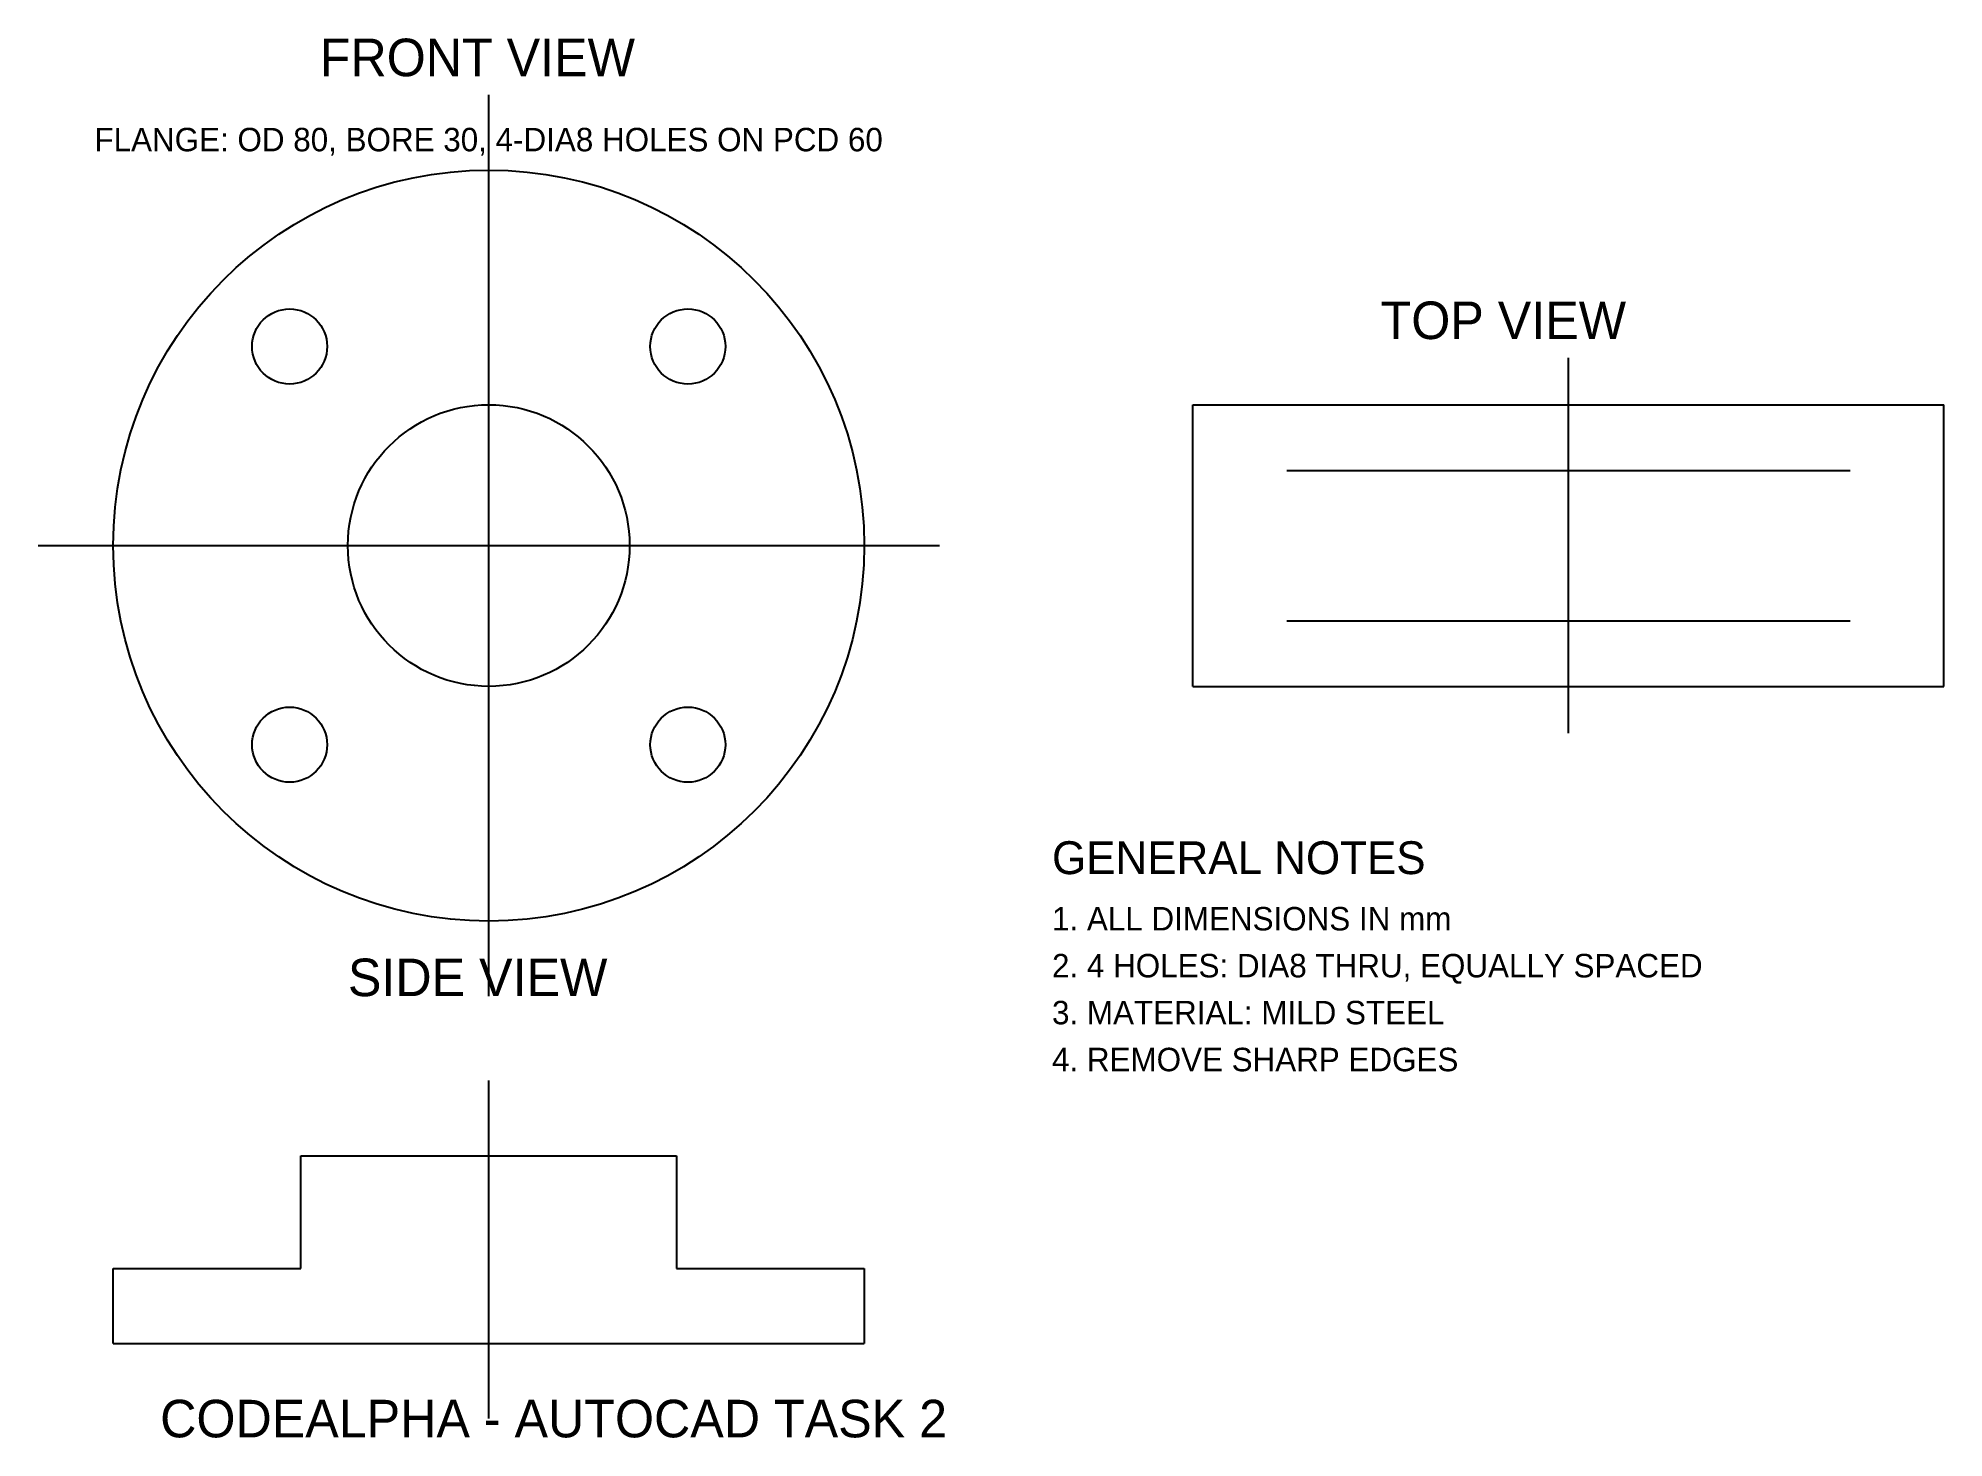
# Model space of a CAD drawing. Extents: x 2 to 205, y -25 to 124.
import ezdxf

# ---------------------------------------------------------------- set-up
doc = ezdxf.new("R2010")
doc.units = 0

msp = doc.modelspace()

# ---------------------------------------------------------------- linework, layer by layer
for p, q in [((125, 85), (205, 85)), ((125, 55), (125, 85)), ((205, 55), (205, 85)), ((125, 55), (205, 55)), ((30, -7), (30, 5)), ((30, 5), (70, 5)), ((70, 5), (70, -7)), ((10, -15), (10, -7)), ((10, -7), (30, -7)), ((70, -7), (90, -7)), ((90, -7), (90, -15)), ((10, -15), (90, -15))]:
    msp.add_line(p, q)
at = {"layer": 'BOLTS'}
for centre in [(28.79, 91.21), (71.21, 91.21), (28.79, 48.79), (71.21, 48.79)]:
    msp.add_circle(centre, 4, dxfattribs=at)
at = {"layer": 'CENTER'}
for p, q in [((50, 22), (50, 118)), ((165, 50), (165, 90)), ((2, 70), (98, 70)), ((50, -23), (50, 13))]:
    msp.add_line(p, q, dxfattribs=at)
msp.add_circle((50, 70), 15, dxfattribs=at)
at = {"layer": 'HIDDEN'}
for p, q in [((135, 78), (195, 78)), ((135, 62), (195, 62))]:
    msp.add_line(p, q, dxfattribs=at)
at = {"layer": 'OUTLINE'}
msp.add_circle((50, 70), 40, dxfattribs=at)

# ---------------------------------------------------------------- texts
for s, height, p in [('FRONT VIEW', 4, (32, 120)), ('FLANGE: OD 80, BORE 30, 4-DIA8 HOLES ON PCD 60', 2.5, (8, 112)), ('TOP VIEW', 4, (145, 92)), ('GENERAL NOTES', 3.5, (110, 35)), ('1. ALL DIMENSIONS IN mm', 2.5, (110, 29)), ('2. 4 HOLES: DIA8 THRU, EQUALLY SPACED', 2.5, (110, 24)), ('SIDE VIEW', 4, (35, 22)), ('3. MATERIAL: MILD STEEL', 2.5, (110, 19)), ('4. REMOVE SHARP EDGES', 2.5, (110, 14)), ('CODEALPHA - AUTOCAD TASK 2', 4, (15, -25))]:
    msp.add_text(s, height=height).set_placement(p)

doc.saveas('drawing.dxf')
